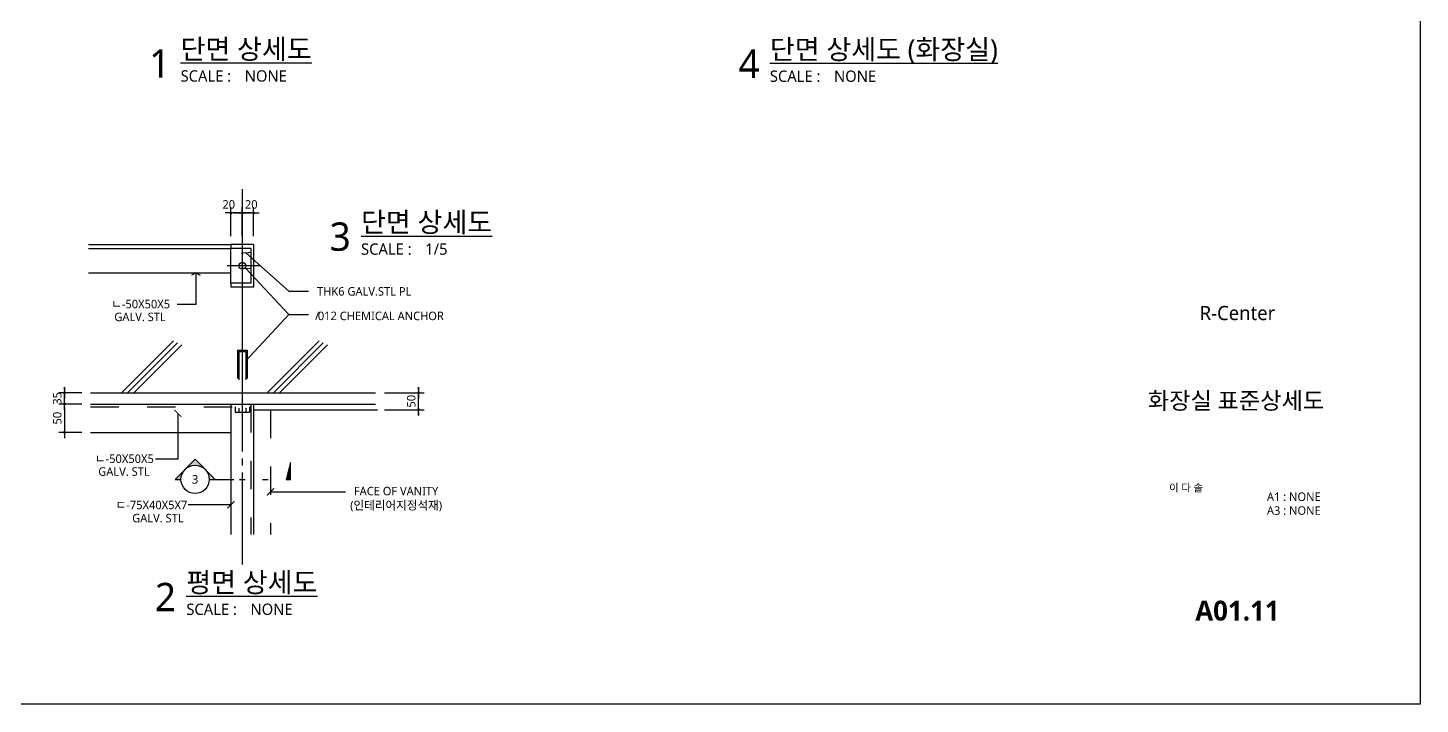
# Model space of a CAD drawing. Header units: millimetres. Extents: x 5 to 8415, y 10 to 5950.
# Drawn here: x 3499 to 8415, y 10 to 2396 of the extents above; entities that cross this region are included whole.
import ezdxf
from ezdxf.enums import TextEntityAlignment as Align

# ---------------------------------------------------------------- set-up
doc = ezdxf.new("R2010")
doc.units = ezdxf.units.MM
doc.header["$LTSCALE"] = 100
doc.linetypes.add('CEN-CB', pattern=[10, 9.25, -0.25, 0.25, -0.25])
doc.linetypes.add('HIDDEN', pattern=[2, 1, -1])
doc.layers.get('Defpoints').update_dxf_attribs({"color": 137})
for name, color, linetype in [('3TXT', 3, 'Continuous'), ('A-Leader', 6, 'Continuous'), ('A-SYM', 6, 'Continuous'), ('CTR', 1, 'CEN-CB'), ('DIM', 7, 'Continuous'), ('FIN', 5, 'Continuous'), ('HAT', 5, 'Continuous'), ('SHT', 5, 'Continuous'), ('SYM', 6, 'Continuous'), ('SYM-LEAD', 6, 'Continuous'), ('TAG', 6, 'Continuous'), ('TEXT', 3, 'Continuous'), ('TXT', 3, 'Continuous')]:
    doc.layers.add(name, color=color, linetype=linetype)
doc.styles.add('ARIAL', font='malgun.ttf')
doc.styles.add('굴림체(옥산)', font='malgun.ttf')
doc.styles.add('맑은고딕', font='malgun.ttf')
doc.styles.add('맑은고딕B', font='malgunbd.ttf')
doc.styles.add('스타일1', font='malgun.ttf')
doc.styles.add('스타일2', font='malgun.ttf')
doc.dimstyles.new('CJA-1', dxfattribs={"dimscale": 50, "dimtxt": 3, "dimasz": 1, "dimexe": 2, "dimexo": 3, "dimgap": 1, "dimtad": 1, "dimdec": 0, "dimdsep": 46, "dimlunit": 6, "dimtxsty": '굴림체(옥산)', "dimblk": 'CJDOT', "dimcen": 0.09, "dimclrd": 256, "dimclre": 256, "dimclrt": 3, "dimazin": 2, "dimtfac": 1, "dimtdec": 0, "dimtix": 1, "dimtmove": 2, "dimatfit": 3, "dimldrblk": 'CJDOT', "dimfxl": 1, "dimtolj": 1, "dimtzin": 0, "dimarcsym": 0})
doc.dimstyles.new('DIM-QD 1', dxfattribs={"dimtxt": 3, "dimasz": 1.5, "dimexe": 1, "dimexo": 0, "dimgap": 1, "dimtad": 1, "dimdec": 3, "dimdsep": 46, "dimtxsty": 'ARIAL', "dimblk1": 'ARCHTICK', "dimblk2": 'ARCHTICK', "dimsah": 1, "dimcen": 0, "dimclrd": 256, "dimclre": 256, "dimclrt": 3, "dimazin": 2, "dimtfac": 1, "dimtdec": 3, "dimtix": 1, "dimtmove": 2, "dimatfit": 3, "dimldrblk": 'ARCHTICK', "dimfxl": 1, "dimtolj": 1, "dimtzin": 0, "dimarcsym": 0})

# ---------------------------------------------------------------- blocks, each defined once
blk = doc.blocks.new('CJDOT')
blk.add_line((-2, 0), (2, 0))
at = {"const_width": 0.5}
blk.add_lwpolyline([(-0.25, 0, 1), (0.25, 0, 1)], format="xyb", close=True, dxfattribs=at)
blk = doc.blocks.new('*D70')
at = {"layer": 'Defpoints', "color": 0, "transparency": 16777216}
for p in [(4256.5, 1742.6), (4216.5, 1631.3), (4256.5, 1631.3)]:
    blk.add_point(p, dxfattribs=at)
at = {"layer": 'DIM', "lineweight": -2, "transparency": 16777216}
for p, q in [((4216.5, 1661.3), (4216.5, 1762.6)), ((4226.5, 1742.6), (4246.5, 1742.6)), ((4256.5, 1661.3), (4256.5, 1762.6))]:
    blk.add_line(p, q, dxfattribs=at)
at = {"layer": 'DIM', "lineweight": -2, "transparency": 16777216, "xscale": 10, "yscale": 10, "zscale": 10, "rotation": 180}
blk.add_blockref('CJDOT', (4216.5, 1742.6), dxfattribs=at)
at = {"layer": 'DIM', "lineweight": -2, "transparency": 16777216, "xscale": 10, "yscale": 10, "zscale": 10}
blk.add_blockref('CJDOT', (4256.5, 1742.6), dxfattribs=at)
at = {"layer": 'DIM', "color": 3, "transparency": 16777216, "insert": (4208.6, 1772.6), "char_height": 30, "attachment_point": 5, "style": '맑은고딕'}
blk.add_mtext('\\A1;20', dxfattribs=at)
blk = doc.blocks.new('*D71')
at = {"layer": 'Defpoints', "color": 0, "transparency": 16777216}
for p in [(4256.5, 1742.6), (4256.5, 1631.3), (4296.5, 1631.3)]:
    blk.add_point(p, dxfattribs=at)
at = {"layer": 'DIM', "lineweight": -2, "transparency": 16777216}
for p, q in [((4256.5, 1661.3), (4256.5, 1762.6)), ((4286.5, 1742.6), (4266.5, 1742.6)), ((4296.5, 1661.3), (4296.5, 1762.6))]:
    blk.add_line(p, q, dxfattribs=at)
at = {"layer": 'DIM', "lineweight": -2, "transparency": 16777216, "xscale": 10, "yscale": 10, "zscale": 10, "rotation": 180}
blk.add_blockref('CJDOT', (4256.5, 1742.6), dxfattribs=at)
at = {"layer": 'DIM', "lineweight": -2, "transparency": 16777216, "xscale": 10, "yscale": 10, "zscale": 10}
blk.add_blockref('CJDOT', (4296.5, 1742.6), dxfattribs=at)
at = {"layer": 'DIM', "color": 3, "transparency": 16777216, "insert": (4288, 1772.6), "char_height": 30, "attachment_point": 5, "style": '맑은고딕'}
blk.add_mtext('\\A1;20', dxfattribs=at)
blk = doc.blocks.new('*D72')
at = {"layer": 'Defpoints', "color": 0, "transparency": 16777216}
for p in [(3720.2, 1068.5), (3628.6, 968.5), (3720.2, 968.5)]:
    blk.add_point(p, dxfattribs=at)
at = {"layer": 'DIM', "lineweight": -2, "transparency": 16777216}
for p, q in [((3690.2, 1068.5), (3608.6, 1068.5)), ((3628.6, 1058.5), (3628.6, 978.5)), ((3690.2, 968.5), (3608.6, 968.5))]:
    blk.add_line(p, q, dxfattribs=at)
at = {"layer": 'DIM', "lineweight": -2, "transparency": 16777216, "xscale": 10, "yscale": 10, "zscale": 10}
for p, rotation in [((3628.6, 1068.5), 90), ((3628.6, 968.5), 270)]:
    blk.add_blockref('CJDOT', p, dxfattribs=dict(at, rotation=rotation))
at = {"layer": 'DIM', "color": 3, "transparency": 16777216, "insert": (3603.1, 1018.5), "char_height": 30, "attachment_point": 5, "rotation": 90, "style": '맑은고딕'}
blk.add_mtext('\\A1;50', dxfattribs=at)
blk = doc.blocks.new('*D73')
at = {"layer": 'Defpoints', "color": 0, "transparency": 16777216}
for p in [(3628.6, 1108.5), (3720.2, 1108.5), (3720.2, 1068.5)]:
    blk.add_point(p, dxfattribs=at)
at = {"layer": 'DIM', "lineweight": -2, "transparency": 16777216}
for p, q in [((3690.2, 1108.5), (3608.6, 1108.5)), ((3628.6, 1118.5), (3628.6, 1128.5)), ((3628.6, 1068.5), (3628.6, 1108.5)), ((3690.2, 1068.5), (3608.6, 1068.5)), ((3628.6, 1058.5), (3628.6, 1048.5))]:
    blk.add_line(p, q, dxfattribs=at)
at = {"layer": 'DIM', "lineweight": -2, "transparency": 16777216, "xscale": 10, "yscale": 10, "zscale": 10}
for p, rotation in [((3628.6, 1108.5), 270), ((3628.6, 1068.5), 90)]:
    blk.add_blockref('CJDOT', p, dxfattribs=dict(at, rotation=rotation))
at = {"layer": 'DIM', "color": 3, "transparency": 16777216, "insert": (3603.1, 1088.5), "char_height": 30, "attachment_point": 5, "rotation": 90, "style": '맑은고딕'}
blk.add_mtext('\\A1;35', dxfattribs=at)
blk = doc.blocks.new('*D74')
at = {"layer": 'Defpoints', "color": 0, "transparency": 16777216}
for p in [(4728.1, 1108.5), (4878.5, 1108.5), (4728.1, 1048.5)]:
    blk.add_point(p, dxfattribs=at)
at = {"layer": 'DIM', "lineweight": -2, "transparency": 16777216}
for p, q in [((4758.1, 1108.5), (4898.5, 1108.5)), ((4878.5, 1118.5), (4878.5, 1128.5)), ((4878.5, 1048.5), (4878.5, 1108.5)), ((4758.1, 1048.5), (4898.5, 1048.5)), ((4878.5, 1038.5), (4878.5, 1028.5))]:
    blk.add_line(p, q, dxfattribs=at)
at = {"layer": 'DIM', "lineweight": -2, "transparency": 16777216, "xscale": 10, "yscale": 10, "zscale": 10}
for p, rotation in [((4878.5, 1108.5), 270), ((4878.5, 1048.5), 90)]:
    blk.add_blockref('CJDOT', p, dxfattribs=dict(at, rotation=rotation))
at = {"layer": 'DIM', "color": 3, "transparency": 16777216, "insert": (4853, 1078.5), "char_height": 30, "attachment_point": 5, "rotation": 90, "style": '맑은고딕'}
blk.add_mtext('\\A1;50', dxfattribs=at)
blk = doc.blocks.new('dwgtitle')
at = {"layer": '3TXT', "color": 3, "style": '스타일1'}
blk.add_text('SCALE :', height=400, dxfattribs=at).set_placement((523758, 1042197))
for tag, p, height in [('%%UTITLE', (523758, 1042996), 700), ('1/100', (526022, 1042197), 400)]:
    blk.add_attdef(tag, p, '', height=height, dxfattribs=at)
at = {"layer": '3TXT', "color": 6, "style": '스타일2'}
blk.add_attdef('A', text='', height=1000, dxfattribs=at).set_placement((523022, 1042837), align=Align.MIDDLE)
blk = doc.blocks.new('_ArchTick')
at = {"color": 0, "linetype": 'ByBlock', "const_width": 0.15}
blk.add_lwpolyline([(-0.5, -0.5), (0.5, 0.5)], dxfattribs=at)
blk = doc.blocks.new('SEC21')
at = {"layer": 'SYM'}
blk.add_hatch(color=6, dxfattribs=at).paths.add_polyline_path([(4.99, 0), (7.09, 0), (0, 7.09), (-7.09, 0), (-5.01, 0, -1)])
at = {"layer": 'SYM', "color": 6}
blk.add_lwpolyline([(4.99, 0), (7.09, 0), (0, 7.09), (-7.09, 0), (-5.01, 0)], dxfattribs=at)
blk.add_circle((-0.01, 0), 5, dxfattribs=at)
at = {"layer": 'SYM', "color": 3, "style": '굴림체(옥산)'}
blk.add_attdef('1', text='', height=3, dxfattribs=at).set_placement((0, 0), align=Align.MIDDLE)
blk = doc.blocks.new('TITLE')
at = {"layer": 'SHT', "color": 4, "style": '스타일2'}
for tag, height, p in [('TITLE1', 6, (776, 115.16)), ('TITLE2', 6, (776, 106.16)), ('TITLE3', 6, (776, 97.16)), ('A0.00', 7, (775.56, 32.33))]:
    blk.add_attdef(tag, text='', height=height, dxfattribs=at).set_placement(p, align=Align.MIDDLE_CENTER)
at = {"layer": 'SHT', "color": 3, "style": '스타일1'}
for tag, p in [('SCALE', (796.39, 73.17)), ('SCALE', (796.39, 68.31)), ('2010.05.', (797.36, 53.01))]:
    blk.add_attdef(tag, text='', height=3, dxfattribs=at).set_placement(p, align=Align.MIDDLE)

msp = doc.modelspace()

# ---------------------------------------------------------------- hatches: boundary and pattern name
at = {"layer": 'A-SYM'}
msp.add_hatch(color=6, dxfattribs=at).paths.add_polyline_path([(4426.8776, 802.5417), (4426.8776, 862.5417), (4411.8776, 802.5417)])

# ---------------------------------------------------------------- linework, layer by layer
for p, q in [((3830.2117, 1108.4687), (4013.5756, 1291.8327)), ((3851.6964, 1108.4687), (4027.9893, 1284.7616)), ((4344.6512, 1108.4687), (4528.0151, 1291.8327)), ((4366.1359, 1108.4687), (4542.4288, 1284.7616)), ((3873.1811, 1108.4687), (4042.4029, 1277.6905)), ((4387.6206, 1108.4687), (4556.8425, 1277.6905))]:
    msp.add_line(p, q)
msp.add_lwpolyline([(8414.9677, 9.5719), (4.9677, 9.5719), (4.9677, 5949.5719), (8414.9677, 5949.5719)], close=True)
at = {"layer": 'A-Leader', "ltscale": 0.2}
for p, q in [((4269.4853, 1602.0533), (4420.5161, 1467.0842)), ((4092.4203, 1531.2613), (4076.9222, 1523.4215)), ((4092.4203, 1531.2613), (4107.9183, 1523.4215)), ((4092.4203, 1531.2613), (4092.4203, 1419.8402)), ((4092.4203, 1419.8402), (4026.6442, 1419.8402)), ((4029.0019, 1035.1883), (4029.0019, 878.0047)), ((4358.1681, 758.6384), (4620.8263, 758.6384))]:
    msp.add_line(p, q, dxfattribs=at)
at = {"layer": 'A-SYM', "color": 6}
msp.add_line((4160.825, 802.5417), (4226.0119, 802.5417), dxfattribs=at)
msp.add_lwpolyline([(4426.8776, 802.5417), (4426.8776, 862.5417), (4411.8776, 802.5417)], close=True, dxfattribs=at)
for points in [[(4246.0119, 802.5417), (4266.0119, 802.5417)], [(4328.0266, 802.5417), (4348.0266, 802.5417)]]:
    msp.add_lwpolyline(points, dxfattribs=at)
msp.add_lwpolyline([(4368.0266, 802.5417, 0, 0, 0), (4426.8776, 802.5417, 12, 12, 0)], format="xyseb", dxfattribs=at)
at = {"layer": 'CTR'}
msp.add_line((4256.5216, 1826.4595), (4256.5216, 502.3894), dxfattribs=at)
at = {"layer": 'DIM'}
for p, q in [((4239.6265, 1258.4687), (4273.4167, 1258.4687)), ((4244.5216, 1254.2445), (4268.5216, 1254.2445)), ((3720.2312, 1108.4687), (4727.249, 1108.4687)), ((3720.2312, 1068.4687), (4296.5216, 1068.4687)), ((4216.5216, 1068.4687), (4216.5216, 607.9991)), ((4231.3011, 1039.7425), (4281.7421, 1039.7425)), ((4296.5216, 1068.4687), (4727.249, 1068.4687)), ((4296.5216, 1068.4687), (4296.5216, 607.9991)), ((4296.5216, 1048.4687), (4356.5216, 1048.4687)), ((4356.5216, 1048.4687), (4733.2657, 1048.4687)), ((3720.2312, 968.4687), (4216.5216, 968.4687))]:
    msp.add_line(p, q, dxfattribs=at)
at = {"layer": 'DIM', "linetype": 'HIDDEN'}
for p, q in [((3720.2312, 1058.4687), (4286.5216, 1058.4687)), ((4286.5216, 1068.4687), (4286.5216, 607.9991)), ((4356.5216, 1048.4687), (4356.5216, 607.9991))]:
    msp.add_line(p, q, dxfattribs=at)
at = {"layer": 'FIN'}
for p, q in [((4296.5216, 1631.2613), (4216.5216, 1631.2613)), ((4216.5216, 1631.2613), (4216.5216, 1617.2613)), ((4296.5216, 1631.2613), (4296.5216, 1481.2613)), ((4216.5216, 1495.2613), (4216.5216, 1617.2613)), ((4286.5216, 1617.2613), (4216.5216, 1617.2613)), ((4286.5216, 1617.2613), (4286.5216, 1495.2613)), ((4320.7957, 1556.2613), (4202.6233, 1556.2613)), ((4286.5216, 1495.2613), (4216.5216, 1495.2613)), ((4216.5216, 1495.2613), (4216.5216, 1481.2613)), ((4296.5216, 1481.2613), (4216.5216, 1481.2613)), ((4231.3011, 1058.4687), (4231.3011, 1039.7425)), ((4281.7421, 1058.4687), (4281.7421, 1039.7425))]:
    msp.add_line(p, q, dxfattribs=at)
at = {"layer": 'FIN', "linetype": 'HIDDEN'}
for p, q in [((4239.6265, 1258.4687), (4239.6265, 1058.4687)), ((4244.5216, 1254.2445), (4244.5216, 1039.7425)), ((4268.5216, 1254.2445), (4268.5216, 1039.7425)), ((4273.4167, 1258.4687), (4273.4167, 1058.4687))]:
    msp.add_line(p, q, dxfattribs=at)
at = {"layer": 'FIN'}
msp.add_circle((4256.5216, 1556.2613), 12, dxfattribs=at)
at = {"layer": 'HAT', "color": 6}
for p, q in [((3713.0779, 1631.2613), (4216.5216, 1631.2613)), ((3713.0779, 1617.2613), (4216.5216, 1617.2613)), ((3713.0779, 1531.2613), (4216.5216, 1531.2613))]:
    msp.add_line(p, q, dxfattribs=at)

# ---------------------------------------------------------------- block references
at = {"layer": 'SYM'}
ref = msp.add_blockref('SEC21', (4089.9146, 802.5417), dxfattribs=dict(at, xscale=10, yscale=10, zscale=10))
ref.add_attrib('1', '3', dxfattribs={"color": 3, "height": 30, "style": '스타일1'}).set_placement((4089.9146, 802.5417), align=Align.MIDDLE)
at = {"layer": 'TAG', "linetype": 'Continuous'}
ref = msp.add_blockref('dwgtitle', (-48337.2225, -102013.6503), dxfattribs=dict(at, xscale=0.1000000000003638, yscale=0.1000000000003638, zscale=0.1000000000003638))
ref.add_attrib('%%UTITLE', '%%u단면 상세도', (4038.5331, 2285.9276), dxfattribs={"color": 3, "height": 70, "style": '맑은고딕'})
ref.add_attrib('1/100', 'NONE', (4264.9946, 2206.0562), dxfattribs={"color": 3, "height": 40, "style": '맑은고딕'})
ref.add_attrib('A', '1', dxfattribs={"color": 6, "height": 100, "style": '맑은고딕'}).set_placement((3965.009, 2270.0276), align=Align.MIDDLE)
ref = msp.add_blockref('dwgtitle', (-46256.7631, -102014.5334), dxfattribs=dict(at, xscale=0.1000000000003638, yscale=0.1000000000003638, zscale=0.1000000000003638))
ref.add_attrib('%%UTITLE', '%%u단면 상세도 (화장실)', (6118.9926, 2285.0445), dxfattribs={"color": 3, "height": 70, "style": '맑은고딕'})
ref.add_attrib('1/100', 'NONE', (6345.4541, 2205.173), dxfattribs={"color": 3, "height": 40, "style": '맑은고딕'})
ref.add_attrib('A', '4', dxfattribs={"color": 6, "height": 100, "style": '맑은고딕'}).set_placement((6045.4685, 2269.1445), align=Align.MIDDLE)
ref = msp.add_blockref('dwgtitle', (-47700.1422, -102624.4591), dxfattribs=dict(at, xscale=0.1000000000003638, yscale=0.1000000000003638, zscale=0.1000000000003638))
ref.add_attrib('%%UTITLE', '%%u단면 상세도', (4675.6135, 1675.1188), dxfattribs={"color": 3, "height": 70, "style": '맑은고딕'})
ref.add_attrib('1/100', '1/5', (4902.075, 1595.2474), dxfattribs={"color": 3, "height": 40, "style": '맑은고딕'})
ref.add_attrib('A', '3', dxfattribs={"color": 6, "height": 100, "style": '맑은고딕'}).set_placement((4602.0894, 1659.2188), align=Align.MIDDLE)
ref = msp.add_blockref('dwgtitle', (-48316.9797, -103895.4381), dxfattribs=dict(at, xscale=0.1000000000003638, yscale=0.1000000000003638, zscale=0.1000000000003638))
ref.add_attrib('%%UTITLE', '%%u평면 상세도', (4058.7759, 404.1397), dxfattribs={"color": 3, "height": 70, "style": '맑은고딕'})
ref.add_attrib('1/100', 'NONE', (4285.2374, 324.2683), dxfattribs={"color": 3, "height": 40, "style": '맑은고딕'})
ref.add_attrib('A', '2', dxfattribs={"color": 6, "height": 100, "style": '맑은고딕'}).set_placement((3985.2519, 388.2397), align=Align.MIDDLE)
at = {"layer": 'TEXT'}
ref = msp.add_blockref('TITLE', (4.9677, 9.5719), dxfattribs=dict(at, xscale=10, yscale=10, zscale=10))
ref.add_attrib('TITLE2', '화장실 표준상세도', dxfattribs={"layer": 'SHT', "color": 4, "height": 60, "style": '맑은고딕B'}).set_placement((7764.9706, 1080.4329), align=Align.MIDDLE_CENTER)
ref.add_attrib('NAME-1', '이 다 솔', dxfattribs={"color": 3, "height": 27, "style": '맑은고딕'}).set_placement((7528.6836, 772.898), align=Align.MIDDLE_LEFT)
ref.add_attrib('SCALE-A1', 'A1 : NONE', dxfattribs={"layer": 'SHT', "color": 3, "height": 30, "style": '맑은고딕'}).set_placement((7968.8786, 741.29), align=Align.MIDDLE)
ref.add_attrib('SCALE-A3', 'A3 : NONE', dxfattribs={"layer": 'SHT', "color": 3, "height": 30, "style": '맑은고딕'}).set_placement((7968.8786, 692.6489), align=Align.MIDDLE)
ref.add_attrib('A0.00', 'A01.11', dxfattribs={"layer": 'SHT', "color": 4, "height": 70, "style": '맑은고딕B'}).set_placement((7769.9677, 339.5719), align=Align.MIDDLE_CENTER)

# ---------------------------------------------------------------- texts
at = {"layer": 'TEXT', "style": '스타일1'}
msp.add_text('R-Center', height=50, dxfattribs=at).set_placement((7769.9677, 1389.5719), align=Align.MIDDLE_CENTER)
at = {"layer": 'TXT', "style": '스타일1'}
for s, p in [('THK6 GALV.STL PL', (4686.7375, 1465.9396)), ('ㄴ-50X50X5', (3897.6127, 1421.2268)), ('GALV. STL', (3895.3378, 1376.0048)), ('/', (4520.6946, 1379.4876)), ('012 CHEMICAL ANCHOR', (4745.6034, 1379.4876)), ('ㄴ-50X50X5', (3840.2429, 875.4458)), ('GALV. STL', (3838.6285, 830.2239)), ('FACE OF VANITY', (4799.4913, 761.2464)), ('ㄷ-75X40X5X7', (3935.8423, 712.3669)), ('(인테리어지정석재)', (4799.4913, 710.9811)), ('GALV. STL', (3958.4091, 665.8805))]:
    msp.add_text(s, height=30, dxfattribs=at).set_placement(p, align=Align.MIDDLE_CENTER)

# ---------------------------------------------------------------- dimensions: what is measured, and where the dimension line sits
at = {"layer": 'DIM'}
for p1, picture, middle in [((4216.5216, 1631.2613), '*D70', (4208.5655, 1772.6355)), ((4296.5216, 1631.2613), '*D71', (4287.9948, 1772.6355))]:
    dim = msp.add_linear_dim(base=(4256.5216, 1742.6355), p1=p1, p2=(4256.5216, 1631.2613), text='20', dimstyle='CJA-1', override={"dimscale": 10, "dimtxsty": '맑은고딕'}, dxfattribs=at)
    dim.commit()
    dim.dimension.update_dxf_attribs({"geometry": picture, "text_midpoint": middle, "dimtype": 160})
for base, p1, p2, angle, text, picture, middle in [((3628.5656, 1108.4687), (3720.2312, 1068.4687), (3720.2312, 1108.4687), 90, '35', '*D73', (3603.0663, 1088.4687)), ((3628.5656, 968.4687), (3720.2312, 1068.4687), (3720.2312, 968.4687), 90, '50', '*D72', (3603.0663, 1018.4687)), ((4878.4702, 1108.4687), (4728.1268, 1048.4687), (4728.1268, 1108.4687), 270, '50', '*D74', (4852.9709, 1078.4687))]:
    dim = msp.add_linear_dim(base=base, p1=p1, p2=p2, angle=angle, text=text, dimstyle='CJA-1', override={"dimscale": 10, "dimtxsty": '맑은고딕'}, dxfattribs=at)
    dim.commit()
    dim.dimension.update_dxf_attribs({"geometry": picture, "text_midpoint": middle})

# ---------------------------------------------------------------- leaders
at = {"layer": 'SYM-LEAD', "color": 6}
for points in [[(4269.4491, 1602.005), (4420.5161, 1467.0842), (4490.1972, 1467.0842)], [(4269.4491, 1547.0732), (4420.5161, 1384.1139), (4490.1972, 1384.1139)], [(4269.4491, 1221.1545), (4420.5161, 1384.1139), (4490.1972, 1384.1139)], [(4029.0019, 1035.5569), (4029.0019, 874.0593), (3950.2597, 874.0593)], [(4356.0694, 758.6384), (4421.485, 758.6384), (4620.8263, 758.6384)], [(4216.1348, 712.9301), (4150.7192, 712.9301), (4065.3385, 712.9301)]]:
    msp.add_leader(points, dimstyle='DIM-QD 1', override={"dimscale": 10, "dimasz": 2.5, "dimtad": 0, "dimclrd": 6}, dxfattribs=at)

doc.saveas('drawing.dxf')
